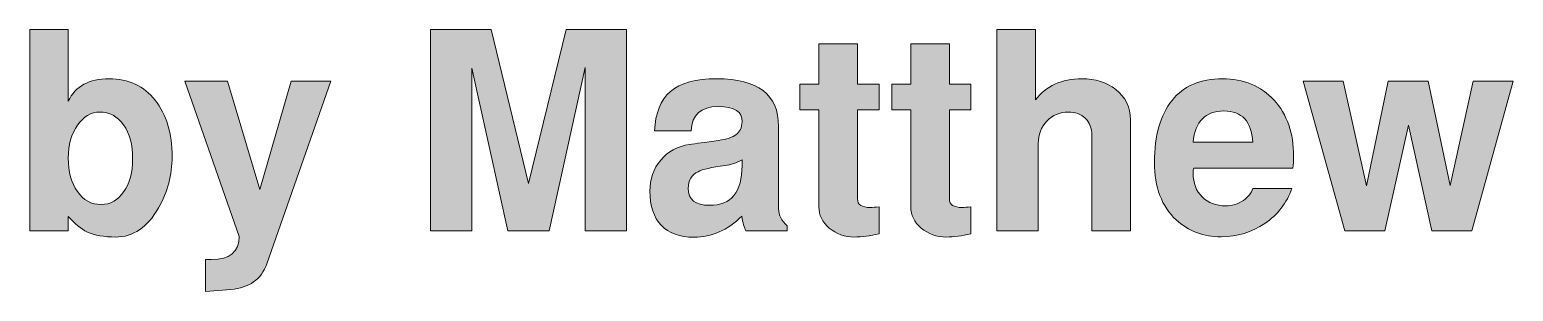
# Model space of a CAD drawing. Header units: inches. Extents: x 0.3 to 5.89, y -3.73 to -0.29.
# Drawn here: x 2.495 to 3.167, y -2.252 to -2.133 of the extents above; entities that cross this region are included whole.
import ezdxf

# ---------------------------------------------------------------- set-up
doc = ezdxf.new("R2010")
doc.units = ezdxf.units.IN
doc.header["$MEASUREMENT"] = 0
doc.layers.add('Layer 1', color=7, linetype='Continuous')

# ---------------------------------------------------------------- blocks, each defined once
blk = doc.blocks.new('block 28')
at = {"layer": 'Layer 1', "true_color": 0xed1f24}
h = blk.add_hatch(color=240, dxfattribs=at)
h.dxf.hatch_style = 2
edge = h.paths.add_edge_path()
edge.add_spline(control_points=[(2.55973, -2.19079), (2.55973, -2.19896), (2.55769, -2.20667), (2.55361, -2.21391), (2.5486, -2.22275), (2.54211, -2.22717), (2.53411, -2.22717), (2.52894, -2.22717), (2.52469, -2.22641), (2.52136, -2.22491), (2.51844, -2.2235), (2.51556, -2.22112), (2.51273, -2.21779), (2.51273, -2.21779), (2.51273, -2.22429), (2.51273, -2.22429), (2.51273, -2.22429), (2.49523, -2.22429), (2.49523, -2.22429), (2.49523, -2.22429), (2.49523, -2.13317), (2.49523, -2.13317), (2.49523, -2.13317), (2.51273, -2.13317), (2.51273, -2.13317), (2.51273, -2.13317), (2.51273, -2.16554), (2.51273, -2.16554), (2.51598, -2.15879), (2.52215, -2.15542), (2.53123, -2.15542), (2.53998, -2.15542), (2.54692, -2.15866), (2.55204, -2.16517), (2.55717, -2.17166), (2.55973, -2.18021), (2.55973, -2.19079)], knot_values=[0, 0, 0, 0, 1, 1, 1, 2, 2, 2, 3, 3, 3, 4, 4, 4, 5, 5, 5, 6, 6, 6, 7, 7, 7, 8, 8, 8, 9, 9, 9, 10, 10, 10, 11, 11, 11, 12, 12, 12, 12], degree=3, periodic=1)
edge = h.paths.add_edge_path()
edge.add_spline(control_points=[(2.54186, -2.19179), (2.54186, -2.18538), (2.54049, -2.18023), (2.53775, -2.17635), (2.53501, -2.17248), (2.5314, -2.17054), (2.52692, -2.17054), (2.52302, -2.17054), (2.51968, -2.17252), (2.5169, -2.17648), (2.51412, -2.18044), (2.51273, -2.18542), (2.51273, -2.19141), (2.51273, -2.19758), (2.5141, -2.20262), (2.51684, -2.20654), (2.51958, -2.21046), (2.52314, -2.21242), (2.52754, -2.21242), (2.53177, -2.21242), (2.53522, -2.21048), (2.53788, -2.2066), (2.54053, -2.20272), (2.54186, -2.19779), (2.54186, -2.19179)], knot_values=[0, 0, 0, 0, 1, 1, 1, 2, 2, 2, 3, 3, 3, 4, 4, 4, 5, 5, 5, 6, 6, 6, 7, 7, 7, 8, 8, 8, 8], degree=3, periodic=1)
h = blk.add_hatch(color=240, dxfattribs=at)
h.dxf.hatch_style = 2
h.paths.add_polyline_path([(2.76549, -2.22429), (2.74674, -2.22429), (2.74674, -2.15029), (2.73049, -2.22429), (2.71174, -2.22429), (2.69548, -2.15067), (2.69548, -2.22429), (2.67674, -2.22429), (2.67674, -2.13317), (2.70417, -2.13317), (2.7211, -2.20293), (2.73821, -2.13317), (2.76549, -2.13317)])
h = blk.add_hatch(color=240, dxfattribs=at)
h.dxf.hatch_style = 2
edge = h.paths.add_edge_path()
edge.add_spline(control_points=[(2.99374, -2.22429), (2.99374, -2.22429), (2.97624, -2.22429), (2.97624, -2.22429), (2.97624, -2.22429), (2.97624, -2.18106), (2.97624, -2.18106), (2.97624, -2.17781), (2.97524, -2.17524), (2.97324, -2.17336), (2.97124, -2.17148), (2.9687, -2.17054), (2.96561, -2.17054), (2.9617, -2.17054), (2.95844, -2.1719), (2.95586, -2.17461), (2.95328, -2.17733), (2.95199, -2.18073), (2.95199, -2.18482), (2.95199, -2.18482), (2.95199, -2.22429), (2.95199, -2.22429), (2.95199, -2.22429), (2.93323, -2.22429), (2.93323, -2.22429), (2.93323, -2.22429), (2.93323, -2.13317), (2.93323, -2.13317), (2.93323, -2.13317), (2.95074, -2.13317), (2.95074, -2.13317), (2.95074, -2.13317), (2.95074, -2.16504), (2.95074, -2.16504), (2.95549, -2.15862), (2.96248, -2.15542), (2.97173, -2.15542), (2.97782, -2.15542), (2.98294, -2.15704), (2.98711, -2.16029), (2.99153, -2.16379), (2.99374, -2.16838), (2.99374, -2.17404), (2.99374, -2.17404), (2.99374, -2.22429), (2.99374, -2.22429)], knot_values=[0, 0, 0, 0, 1, 1, 1, 2, 2, 2, 3, 3, 3, 4, 4, 4, 5, 5, 5, 6, 6, 6, 7, 7, 7, 8, 8, 8, 9, 9, 9, 10, 10, 10, 11, 11, 11, 12, 12, 12, 13, 13, 13, 14, 14, 14, 15, 15, 15, 15], degree=3, periodic=1)
h = blk.add_hatch(color=240, dxfattribs=at)
h.dxf.hatch_style = 2
edge = h.paths.add_edge_path()
edge.add_spline(control_points=[(2.87986, -2.22567), (2.87577, -2.22666), (2.87206, -2.22717), (2.86873, -2.22717), (2.86432, -2.22717), (2.86053, -2.22581), (2.85736, -2.2231), (2.85419, -2.2204), (2.85261, -2.21716), (2.85261, -2.21341), (2.85261, -2.21341), (2.85261, -2.16954), (2.85261, -2.16954), (2.85261, -2.16954), (2.84398, -2.16954), (2.84398, -2.16954), (2.84398, -2.16954), (2.84398, -2.15792), (2.84398, -2.15792), (2.84398, -2.15792), (2.85261, -2.15792), (2.85261, -2.15792), (2.85261, -2.15792), (2.85261, -2.13954), (2.85261, -2.13954), (2.85261, -2.13954), (2.87011, -2.13954), (2.87011, -2.13954), (2.87011, -2.13954), (2.87011, -2.15792), (2.87011, -2.15792), (2.87011, -2.15792), (2.87986, -2.15792), (2.87986, -2.15792), (2.87986, -2.15792), (2.87986, -2.16954), (2.87986, -2.16954), (2.87986, -2.16954), (2.87011, -2.16954), (2.87011, -2.16954), (2.87011, -2.16954), (2.87011, -2.20991), (2.87011, -2.20991), (2.87011, -2.2125), (2.87206, -2.21379), (2.87598, -2.21379), (2.8769, -2.21371), (2.87819, -2.21362), (2.87986, -2.21354), (2.87986, -2.21354), (2.87986, -2.22567), (2.87986, -2.22567)], knot_values=[0, 0, 0, 0, 1, 1, 1, 2, 2, 2, 3, 3, 3, 4, 4, 4, 5, 5, 5, 6, 6, 6, 7, 7, 7, 8, 8, 8, 9, 9, 9, 10, 10, 10, 11, 11, 11, 12, 12, 12, 13, 13, 13, 14, 14, 14, 15, 15, 15, 16, 16, 16, 17, 17, 17, 17], degree=3, periodic=1)
h = blk.add_hatch(color=240, dxfattribs=at)
h.dxf.hatch_style = 2
edge = h.paths.add_edge_path()
edge.add_spline(control_points=[(2.92149, -2.22567), (2.9174, -2.22666), (2.91369, -2.22717), (2.91036, -2.22717), (2.90594, -2.22717), (2.90215, -2.22581), (2.89899, -2.2231), (2.89582, -2.2204), (2.89423, -2.21716), (2.89423, -2.21341), (2.89423, -2.21341), (2.89423, -2.16954), (2.89423, -2.16954), (2.89423, -2.16954), (2.88561, -2.16954), (2.88561, -2.16954), (2.88561, -2.16954), (2.88561, -2.15792), (2.88561, -2.15792), (2.88561, -2.15792), (2.89423, -2.15792), (2.89423, -2.15792), (2.89423, -2.15792), (2.89423, -2.13954), (2.89423, -2.13954), (2.89423, -2.13954), (2.91174, -2.13954), (2.91174, -2.13954), (2.91174, -2.13954), (2.91174, -2.15792), (2.91174, -2.15792), (2.91174, -2.15792), (2.92149, -2.15792), (2.92149, -2.15792), (2.92149, -2.15792), (2.92149, -2.16954), (2.92149, -2.16954), (2.92149, -2.16954), (2.91174, -2.16954), (2.91174, -2.16954), (2.91174, -2.16954), (2.91174, -2.20991), (2.91174, -2.20991), (2.91174, -2.2125), (2.91369, -2.21379), (2.91761, -2.21379), (2.91852, -2.21371), (2.91982, -2.21362), (2.92149, -2.21354), (2.92149, -2.21354), (2.92149, -2.22567), (2.92149, -2.22567)], knot_values=[0, 0, 0, 0, 1, 1, 1, 2, 2, 2, 3, 3, 3, 4, 4, 4, 5, 5, 5, 6, 6, 6, 7, 7, 7, 8, 8, 8, 9, 9, 9, 10, 10, 10, 11, 11, 11, 12, 12, 12, 13, 13, 13, 14, 14, 14, 15, 15, 15, 16, 16, 16, 17, 17, 17, 17], degree=3, periodic=1)
h = blk.add_hatch(color=240, dxfattribs=at)
h.dxf.hatch_style = 2
edge = h.paths.add_edge_path()
edge.add_spline(control_points=[(2.63161, -2.15654), (2.63161, -2.15654), (2.60261, -2.23929), (2.60261, -2.23929), (2.6001, -2.24637), (2.59469, -2.25025), (2.58636, -2.25092), (2.58636, -2.25092), (2.57486, -2.25179), (2.57486, -2.25179), (2.57486, -2.25179), (2.57486, -2.23741), (2.57486, -2.23741), (2.57486, -2.23741), (2.57748, -2.23741), (2.57748, -2.23741), (2.5859, -2.23741), (2.59011, -2.23391), (2.59011, -2.22692), (2.59011, -2.22692), (2.56548, -2.15654), (2.56548, -2.15654), (2.56548, -2.15654), (2.58485, -2.15654), (2.58485, -2.15654), (2.58485, -2.15654), (2.59948, -2.20567), (2.59948, -2.20567), (2.59948, -2.20567), (2.61361, -2.15654), (2.61361, -2.15654), (2.61361, -2.15654), (2.63161, -2.15654), (2.63161, -2.15654)], knot_values=[0, 0, 0, 0, 1, 1, 1, 2, 2, 2, 3, 3, 3, 4, 4, 4, 5, 5, 5, 6, 6, 6, 7, 7, 7, 8, 8, 8, 9, 9, 9, 10, 10, 10, 11, 11, 11, 11], degree=3, periodic=1)
h = blk.add_hatch(color=240, dxfattribs=at)
h.dxf.hatch_style = 2
edge = h.paths.add_edge_path()
edge.add_spline(control_points=[(2.83824, -2.22429), (2.83824, -2.22429), (2.81961, -2.22429), (2.81961, -2.22429), (2.81878, -2.22296), (2.81815, -2.22075), (2.81774, -2.21766), (2.81132, -2.22408), (2.80411, -2.22729), (2.79611, -2.22729), (2.78961, -2.22729), (2.78465, -2.22548), (2.78124, -2.22186), (2.77782, -2.21823), (2.77611, -2.21308), (2.77611, -2.20641), (2.77611, -2.20091), (2.77774, -2.19621), (2.78099, -2.19229), (2.78423, -2.18837), (2.78861, -2.186), (2.79411, -2.18517), (2.79669, -2.18483), (2.80107, -2.18425), (2.80724, -2.18342), (2.8109, -2.18283), (2.81355, -2.18194), (2.81517, -2.18073), (2.8168, -2.17952), (2.81769, -2.17759), (2.81786, -2.17491), (2.81811, -2.17034), (2.81449, -2.16804), (2.80699, -2.16804), (2.79915, -2.16804), (2.79511, -2.17171), (2.79486, -2.17904), (2.79486, -2.17904), (2.77823, -2.17904), (2.77823, -2.17904), (2.77856, -2.17104), (2.78097, -2.1651), (2.78542, -2.16123), (2.78988, -2.15736), (2.79686, -2.15542), (2.80636, -2.15542), (2.82503, -2.15542), (2.83436, -2.16262), (2.83436, -2.17704), (2.83436, -2.17704), (2.83436, -2.21442), (2.83436, -2.21442), (2.83436, -2.21733), (2.83565, -2.21988), (2.83824, -2.22204), (2.83824, -2.22204), (2.83824, -2.22429), (2.83824, -2.22429)], knot_values=[0, 0, 0, 0, 1, 1, 1, 2, 2, 2, 3, 3, 3, 4, 4, 4, 5, 5, 5, 6, 6, 6, 7, 7, 7, 8, 8, 8, 9, 9, 9, 10, 10, 10, 11, 11, 11, 12, 12, 12, 13, 13, 13, 14, 14, 14, 15, 15, 15, 16, 16, 16, 17, 17, 17, 18, 18, 18, 19, 19, 19, 19], degree=3, periodic=1)
edge = h.paths.add_edge_path()
edge.add_spline(control_points=[(2.81786, -2.19479), (2.81786, -2.19479), (2.81786, -2.19217), (2.81786, -2.19217), (2.81535, -2.19358), (2.81279, -2.19446), (2.81019, -2.19479), (2.80408, -2.19554), (2.79998, -2.19646), (2.79789, -2.19754), (2.79495, -2.19896), (2.79348, -2.20146), (2.79348, -2.20504), (2.79348, -2.21021), (2.79671, -2.21279), (2.80316, -2.21279), (2.81296, -2.21279), (2.81786, -2.20679), (2.81786, -2.19479)], knot_values=[0, 0, 0, 0, 1, 1, 1, 2, 2, 2, 3, 3, 3, 4, 4, 4, 5, 5, 5, 6, 6, 6, 6], degree=3, periodic=1)
h = blk.add_hatch(color=240, dxfattribs=at)
h.dxf.hatch_style = 2
edge = h.paths.add_edge_path()
edge.add_spline(control_points=[(3.06761, -2.19054), (3.06761, -2.19254), (3.06749, -2.19434), (3.06723, -2.19592), (3.06723, -2.19592), (3.02237, -2.19592), (3.02237, -2.19592), (3.02219, -2.19642), (3.02211, -2.19721), (3.02211, -2.19829), (3.02211, -2.20271), (3.02348, -2.20627), (3.0262, -2.20898), (3.02892, -2.21169), (3.03247, -2.21304), (3.03685, -2.21304), (3.03974, -2.21304), (3.04243, -2.21221), (3.04489, -2.21054), (3.04713, -2.20896), (3.04853, -2.20717), (3.04911, -2.20517), (3.04911, -2.20517), (3.06687, -2.20517), (3.06687, -2.20517), (3.06453, -2.21175), (3.06042, -2.21704), (3.05455, -2.22104), (3.04868, -2.22504), (3.04211, -2.22704), (3.03486, -2.22704), (3.02677, -2.22704), (3.01999, -2.2245), (3.01449, -2.21941), (3.00789, -2.21333), (3.00461, -2.20462), (3.00461, -2.19329), (3.00461, -2.18113), (3.00726, -2.17177), (3.01255, -2.16523), (3.01784, -2.15868), (3.02544, -2.15542), (3.03536, -2.15542), (3.04503, -2.15542), (3.05282, -2.15864), (3.05874, -2.1651), (3.06466, -2.17156), (3.06761, -2.18004), (3.06761, -2.19054)], knot_values=[0, 0, 0, 0, 1, 1, 1, 2, 2, 2, 3, 3, 3, 4, 4, 4, 5, 5, 5, 6, 6, 6, 7, 7, 7, 8, 8, 8, 9, 9, 9, 10, 10, 10, 11, 11, 11, 12, 12, 12, 13, 13, 13, 14, 14, 14, 15, 15, 15, 16, 16, 16, 16], degree=3, periodic=1)
edge = h.paths.add_edge_path()
edge.add_spline(control_points=[(3.04911, -2.18416), (3.04861, -2.17475), (3.04423, -2.17004), (3.036, -2.17004), (3.02767, -2.17004), (3.02304, -2.17475), (3.02211, -2.18416), (3.02211, -2.18416), (3.04911, -2.18416), (3.04911, -2.18416)], knot_values=[0, 0, 0, 0, 1, 1, 1, 2, 2, 2, 3, 3, 3, 3], degree=3, periodic=1)
h = blk.add_hatch(color=240, dxfattribs=at)
h.dxf.hatch_style = 2
h.paths.add_polyline_path([(3.16711, -2.15654), (3.14825, -2.22429), (3.13026, -2.22429), (3.11962, -2.17644), (3.10887, -2.22429), (3.09087, -2.22429), (3.07198, -2.15654), (3.09012, -2.15654), (3.10061, -2.20392), (3.11049, -2.15654), (3.12861, -2.15654), (3.13848, -2.20379), (3.14899, -2.15654)])
at = {"layer": 'Layer 1', "lineweight": 0}
for points in [[(2.76549, -2.22429), (2.74674, -2.22429), (2.74674, -2.15029), (2.73049, -2.22429), (2.71174, -2.22429), (2.69548, -2.15067), (2.69548, -2.22429), (2.67674, -2.22429), (2.67674, -2.13317), (2.70417, -2.13317), (2.7211, -2.20293), (2.73821, -2.13317), (2.76549, -2.13317), (2.76549, -2.22429)], [(3.16711, -2.15654), (3.14825, -2.22429), (3.13026, -2.22429), (3.11962, -2.17644), (3.10887, -2.22429), (3.09087, -2.22429), (3.07198, -2.15654), (3.09012, -2.15654), (3.10061, -2.20392), (3.11049, -2.15654), (3.12861, -2.15654), (3.13848, -2.20379), (3.14899, -2.15654), (3.16711, -2.15654)]]:
    blk.add_lwpolyline(points, dxfattribs=at)
for points, knots in [([(2.55973, -2.19079), (2.55973, -2.19896), (2.55769, -2.20667), (2.55361, -2.21391), (2.5486, -2.22275), (2.54211, -2.22717), (2.53411, -2.22717), (2.52894, -2.22717), (2.52469, -2.22641), (2.52136, -2.22491), (2.51844, -2.2235), (2.51556, -2.22112), (2.51273, -2.21779), (2.51273, -2.21779), (2.51273, -2.22429), (2.51273, -2.22429), (2.51273, -2.22429), (2.49523, -2.22429), (2.49523, -2.22429), (2.49523, -2.22429), (2.49523, -2.13317), (2.49523, -2.13317), (2.49523, -2.13317), (2.51273, -2.13317), (2.51273, -2.13317), (2.51273, -2.13317), (2.51273, -2.16554), (2.51273, -2.16554), (2.51598, -2.15879), (2.52215, -2.15542), (2.53123, -2.15542), (2.53998, -2.15542), (2.54692, -2.15866), (2.55204, -2.16517), (2.55717, -2.17166), (2.55973, -2.18021), (2.55973, -2.19079)], [0, 0, 0, 0, 1, 1, 1, 2, 2, 2, 3, 3, 3, 4, 4, 4, 5, 5, 5, 6, 6, 6, 7, 7, 7, 8, 8, 8, 9, 9, 9, 10, 10, 10, 11, 11, 11, 12, 12, 12, 12]), ([(2.99374, -2.22429), (2.99374, -2.22429), (2.97624, -2.22429), (2.97624, -2.22429), (2.97624, -2.22429), (2.97624, -2.18106), (2.97624, -2.18106), (2.97624, -2.17781), (2.97524, -2.17524), (2.97324, -2.17336), (2.97124, -2.17148), (2.9687, -2.17054), (2.96561, -2.17054), (2.9617, -2.17054), (2.95844, -2.1719), (2.95586, -2.17461), (2.95328, -2.17733), (2.95199, -2.18073), (2.95199, -2.18482), (2.95199, -2.18482), (2.95199, -2.22429), (2.95199, -2.22429), (2.95199, -2.22429), (2.93323, -2.22429), (2.93323, -2.22429), (2.93323, -2.22429), (2.93323, -2.13317), (2.93323, -2.13317), (2.93323, -2.13317), (2.95074, -2.13317), (2.95074, -2.13317), (2.95074, -2.13317), (2.95074, -2.16504), (2.95074, -2.16504), (2.95549, -2.15862), (2.96248, -2.15542), (2.97173, -2.15542), (2.97782, -2.15542), (2.98294, -2.15704), (2.98711, -2.16029), (2.99153, -2.16379), (2.99374, -2.16838), (2.99374, -2.17404), (2.99374, -2.17404), (2.99374, -2.22429), (2.99374, -2.22429)], [0, 0, 0, 0, 1, 1, 1, 2, 2, 2, 3, 3, 3, 4, 4, 4, 5, 5, 5, 6, 6, 6, 7, 7, 7, 8, 8, 8, 9, 9, 9, 10, 10, 10, 11, 11, 11, 12, 12, 12, 13, 13, 13, 14, 14, 14, 15, 15, 15, 15]), ([(2.87986, -2.22567), (2.87577, -2.22666), (2.87206, -2.22717), (2.86873, -2.22717), (2.86432, -2.22717), (2.86053, -2.22581), (2.85736, -2.2231), (2.85419, -2.2204), (2.85261, -2.21716), (2.85261, -2.21341), (2.85261, -2.21341), (2.85261, -2.16954), (2.85261, -2.16954), (2.85261, -2.16954), (2.84398, -2.16954), (2.84398, -2.16954), (2.84398, -2.16954), (2.84398, -2.15792), (2.84398, -2.15792), (2.84398, -2.15792), (2.85261, -2.15792), (2.85261, -2.15792), (2.85261, -2.15792), (2.85261, -2.13954), (2.85261, -2.13954), (2.85261, -2.13954), (2.87011, -2.13954), (2.87011, -2.13954), (2.87011, -2.13954), (2.87011, -2.15792), (2.87011, -2.15792), (2.87011, -2.15792), (2.87986, -2.15792), (2.87986, -2.15792), (2.87986, -2.15792), (2.87986, -2.16954), (2.87986, -2.16954), (2.87986, -2.16954), (2.87011, -2.16954), (2.87011, -2.16954), (2.87011, -2.16954), (2.87011, -2.20991), (2.87011, -2.20991), (2.87011, -2.2125), (2.87206, -2.21379), (2.87598, -2.21379), (2.8769, -2.21371), (2.87819, -2.21362), (2.87986, -2.21354), (2.87986, -2.21354), (2.87986, -2.22567), (2.87986, -2.22567)], [0, 0, 0, 0, 1, 1, 1, 2, 2, 2, 3, 3, 3, 4, 4, 4, 5, 5, 5, 6, 6, 6, 7, 7, 7, 8, 8, 8, 9, 9, 9, 10, 10, 10, 11, 11, 11, 12, 12, 12, 13, 13, 13, 14, 14, 14, 15, 15, 15, 16, 16, 16, 17, 17, 17, 17]), ([(2.92149, -2.22567), (2.9174, -2.22666), (2.91369, -2.22717), (2.91036, -2.22717), (2.90594, -2.22717), (2.90215, -2.22581), (2.89899, -2.2231), (2.89582, -2.2204), (2.89423, -2.21716), (2.89423, -2.21341), (2.89423, -2.21341), (2.89423, -2.16954), (2.89423, -2.16954), (2.89423, -2.16954), (2.88561, -2.16954), (2.88561, -2.16954), (2.88561, -2.16954), (2.88561, -2.15792), (2.88561, -2.15792), (2.88561, -2.15792), (2.89423, -2.15792), (2.89423, -2.15792), (2.89423, -2.15792), (2.89423, -2.13954), (2.89423, -2.13954), (2.89423, -2.13954), (2.91174, -2.13954), (2.91174, -2.13954), (2.91174, -2.13954), (2.91174, -2.15792), (2.91174, -2.15792), (2.91174, -2.15792), (2.92149, -2.15792), (2.92149, -2.15792), (2.92149, -2.15792), (2.92149, -2.16954), (2.92149, -2.16954), (2.92149, -2.16954), (2.91174, -2.16954), (2.91174, -2.16954), (2.91174, -2.16954), (2.91174, -2.20991), (2.91174, -2.20991), (2.91174, -2.2125), (2.91369, -2.21379), (2.91761, -2.21379), (2.91852, -2.21371), (2.91982, -2.21362), (2.92149, -2.21354), (2.92149, -2.21354), (2.92149, -2.22567), (2.92149, -2.22567)], [0, 0, 0, 0, 1, 1, 1, 2, 2, 2, 3, 3, 3, 4, 4, 4, 5, 5, 5, 6, 6, 6, 7, 7, 7, 8, 8, 8, 9, 9, 9, 10, 10, 10, 11, 11, 11, 12, 12, 12, 13, 13, 13, 14, 14, 14, 15, 15, 15, 16, 16, 16, 17, 17, 17, 17]), ([(2.63161, -2.15654), (2.63161, -2.15654), (2.60261, -2.23929), (2.60261, -2.23929), (2.6001, -2.24637), (2.59469, -2.25025), (2.58636, -2.25092), (2.58636, -2.25092), (2.57486, -2.25179), (2.57486, -2.25179), (2.57486, -2.25179), (2.57486, -2.23741), (2.57486, -2.23741), (2.57486, -2.23741), (2.57748, -2.23741), (2.57748, -2.23741), (2.5859, -2.23741), (2.59011, -2.23391), (2.59011, -2.22692), (2.59011, -2.22692), (2.56548, -2.15654), (2.56548, -2.15654), (2.56548, -2.15654), (2.58485, -2.15654), (2.58485, -2.15654), (2.58485, -2.15654), (2.59948, -2.20567), (2.59948, -2.20567), (2.59948, -2.20567), (2.61361, -2.15654), (2.61361, -2.15654), (2.61361, -2.15654), (2.63161, -2.15654), (2.63161, -2.15654)], [0, 0, 0, 0, 1, 1, 1, 2, 2, 2, 3, 3, 3, 4, 4, 4, 5, 5, 5, 6, 6, 6, 7, 7, 7, 8, 8, 8, 9, 9, 9, 10, 10, 10, 11, 11, 11, 11]), ([(2.83824, -2.22429), (2.83824, -2.22429), (2.81961, -2.22429), (2.81961, -2.22429), (2.81878, -2.22296), (2.81815, -2.22075), (2.81774, -2.21766), (2.81132, -2.22408), (2.80411, -2.22729), (2.79611, -2.22729), (2.78961, -2.22729), (2.78465, -2.22548), (2.78124, -2.22186), (2.77782, -2.21823), (2.77611, -2.21308), (2.77611, -2.20641), (2.77611, -2.20091), (2.77774, -2.19621), (2.78099, -2.19229), (2.78423, -2.18837), (2.78861, -2.186), (2.79411, -2.18517), (2.79669, -2.18483), (2.80107, -2.18425), (2.80724, -2.18342), (2.8109, -2.18283), (2.81355, -2.18194), (2.81517, -2.18073), (2.8168, -2.17952), (2.81769, -2.17759), (2.81786, -2.17491), (2.81811, -2.17034), (2.81449, -2.16804), (2.80699, -2.16804), (2.79915, -2.16804), (2.79511, -2.17171), (2.79486, -2.17904), (2.79486, -2.17904), (2.77823, -2.17904), (2.77823, -2.17904), (2.77856, -2.17104), (2.78097, -2.1651), (2.78542, -2.16123), (2.78988, -2.15736), (2.79686, -2.15542), (2.80636, -2.15542), (2.82503, -2.15542), (2.83436, -2.16262), (2.83436, -2.17704), (2.83436, -2.17704), (2.83436, -2.21442), (2.83436, -2.21442), (2.83436, -2.21733), (2.83565, -2.21988), (2.83824, -2.22204), (2.83824, -2.22204), (2.83824, -2.22429), (2.83824, -2.22429)], [0, 0, 0, 0, 1, 1, 1, 2, 2, 2, 3, 3, 3, 4, 4, 4, 5, 5, 5, 6, 6, 6, 7, 7, 7, 8, 8, 8, 9, 9, 9, 10, 10, 10, 11, 11, 11, 12, 12, 12, 13, 13, 13, 14, 14, 14, 15, 15, 15, 16, 16, 16, 17, 17, 17, 18, 18, 18, 19, 19, 19, 19]), ([(3.06761, -2.19054), (3.06761, -2.19254), (3.06749, -2.19434), (3.06723, -2.19592), (3.06723, -2.19592), (3.02237, -2.19592), (3.02237, -2.19592), (3.02219, -2.19642), (3.02211, -2.19721), (3.02211, -2.19829), (3.02211, -2.20271), (3.02348, -2.20627), (3.0262, -2.20898), (3.02892, -2.21169), (3.03247, -2.21304), (3.03685, -2.21304), (3.03974, -2.21304), (3.04243, -2.21221), (3.04489, -2.21054), (3.04713, -2.20896), (3.04853, -2.20717), (3.04911, -2.20517), (3.04911, -2.20517), (3.06687, -2.20517), (3.06687, -2.20517), (3.06453, -2.21175), (3.06042, -2.21704), (3.05455, -2.22104), (3.04868, -2.22504), (3.04211, -2.22704), (3.03486, -2.22704), (3.02677, -2.22704), (3.01999, -2.2245), (3.01449, -2.21941), (3.00789, -2.21333), (3.00461, -2.20462), (3.00461, -2.19329), (3.00461, -2.18113), (3.00726, -2.17177), (3.01255, -2.16523), (3.01784, -2.15868), (3.02544, -2.15542), (3.03536, -2.15542), (3.04503, -2.15542), (3.05282, -2.15864), (3.05874, -2.1651), (3.06466, -2.17156), (3.06761, -2.18004), (3.06761, -2.19054)], [0, 0, 0, 0, 1, 1, 1, 2, 2, 2, 3, 3, 3, 4, 4, 4, 5, 5, 5, 6, 6, 6, 7, 7, 7, 8, 8, 8, 9, 9, 9, 10, 10, 10, 11, 11, 11, 12, 12, 12, 13, 13, 13, 14, 14, 14, 15, 15, 15, 16, 16, 16, 16]), ([(3.04911, -2.18416), (3.04861, -2.17475), (3.04423, -2.17004), (3.036, -2.17004), (3.02767, -2.17004), (3.02304, -2.17475), (3.02211, -2.18416), (3.02211, -2.18416), (3.04911, -2.18416), (3.04911, -2.18416)], [0, 0, 0, 0, 1, 1, 1, 2, 2, 2, 3, 3, 3, 3]), ([(2.54186, -2.19179), (2.54186, -2.18538), (2.54049, -2.18023), (2.53775, -2.17635), (2.53501, -2.17248), (2.5314, -2.17054), (2.52692, -2.17054), (2.52302, -2.17054), (2.51968, -2.17252), (2.5169, -2.17648), (2.51412, -2.18044), (2.51273, -2.18542), (2.51273, -2.19141), (2.51273, -2.19758), (2.5141, -2.20262), (2.51684, -2.20654), (2.51958, -2.21046), (2.52314, -2.21242), (2.52754, -2.21242), (2.53177, -2.21242), (2.53522, -2.21048), (2.53788, -2.2066), (2.54053, -2.20272), (2.54186, -2.19779), (2.54186, -2.19179)], [0, 0, 0, 0, 1, 1, 1, 2, 2, 2, 3, 3, 3, 4, 4, 4, 5, 5, 5, 6, 6, 6, 7, 7, 7, 8, 8, 8, 8]), ([(2.81786, -2.19479), (2.81786, -2.19479), (2.81786, -2.19217), (2.81786, -2.19217), (2.81535, -2.19358), (2.81279, -2.19446), (2.81019, -2.19479), (2.80408, -2.19554), (2.79998, -2.19646), (2.79789, -2.19754), (2.79495, -2.19896), (2.79348, -2.20146), (2.79348, -2.20504), (2.79348, -2.21021), (2.79671, -2.21279), (2.80316, -2.21279), (2.81296, -2.21279), (2.81786, -2.20679), (2.81786, -2.19479)], [0, 0, 0, 0, 1, 1, 1, 2, 2, 2, 3, 3, 3, 4, 4, 4, 5, 5, 5, 6, 6, 6, 6])]:
    blk.add_open_spline(points, degree=3, knots=knots, dxfattribs=at)
blk = doc.blocks.new('block 27')
at = {"layer": 'Layer 1'}
blk.add_blockref('block 28', (0, 0), dxfattribs=at)

msp = doc.modelspace()

# ---------------------------------------------------------------- block references
at = {"layer": 'Layer 1'}
msp.add_blockref('block 27', (0, 0), dxfattribs=at)

doc.saveas('drawing.dxf')
